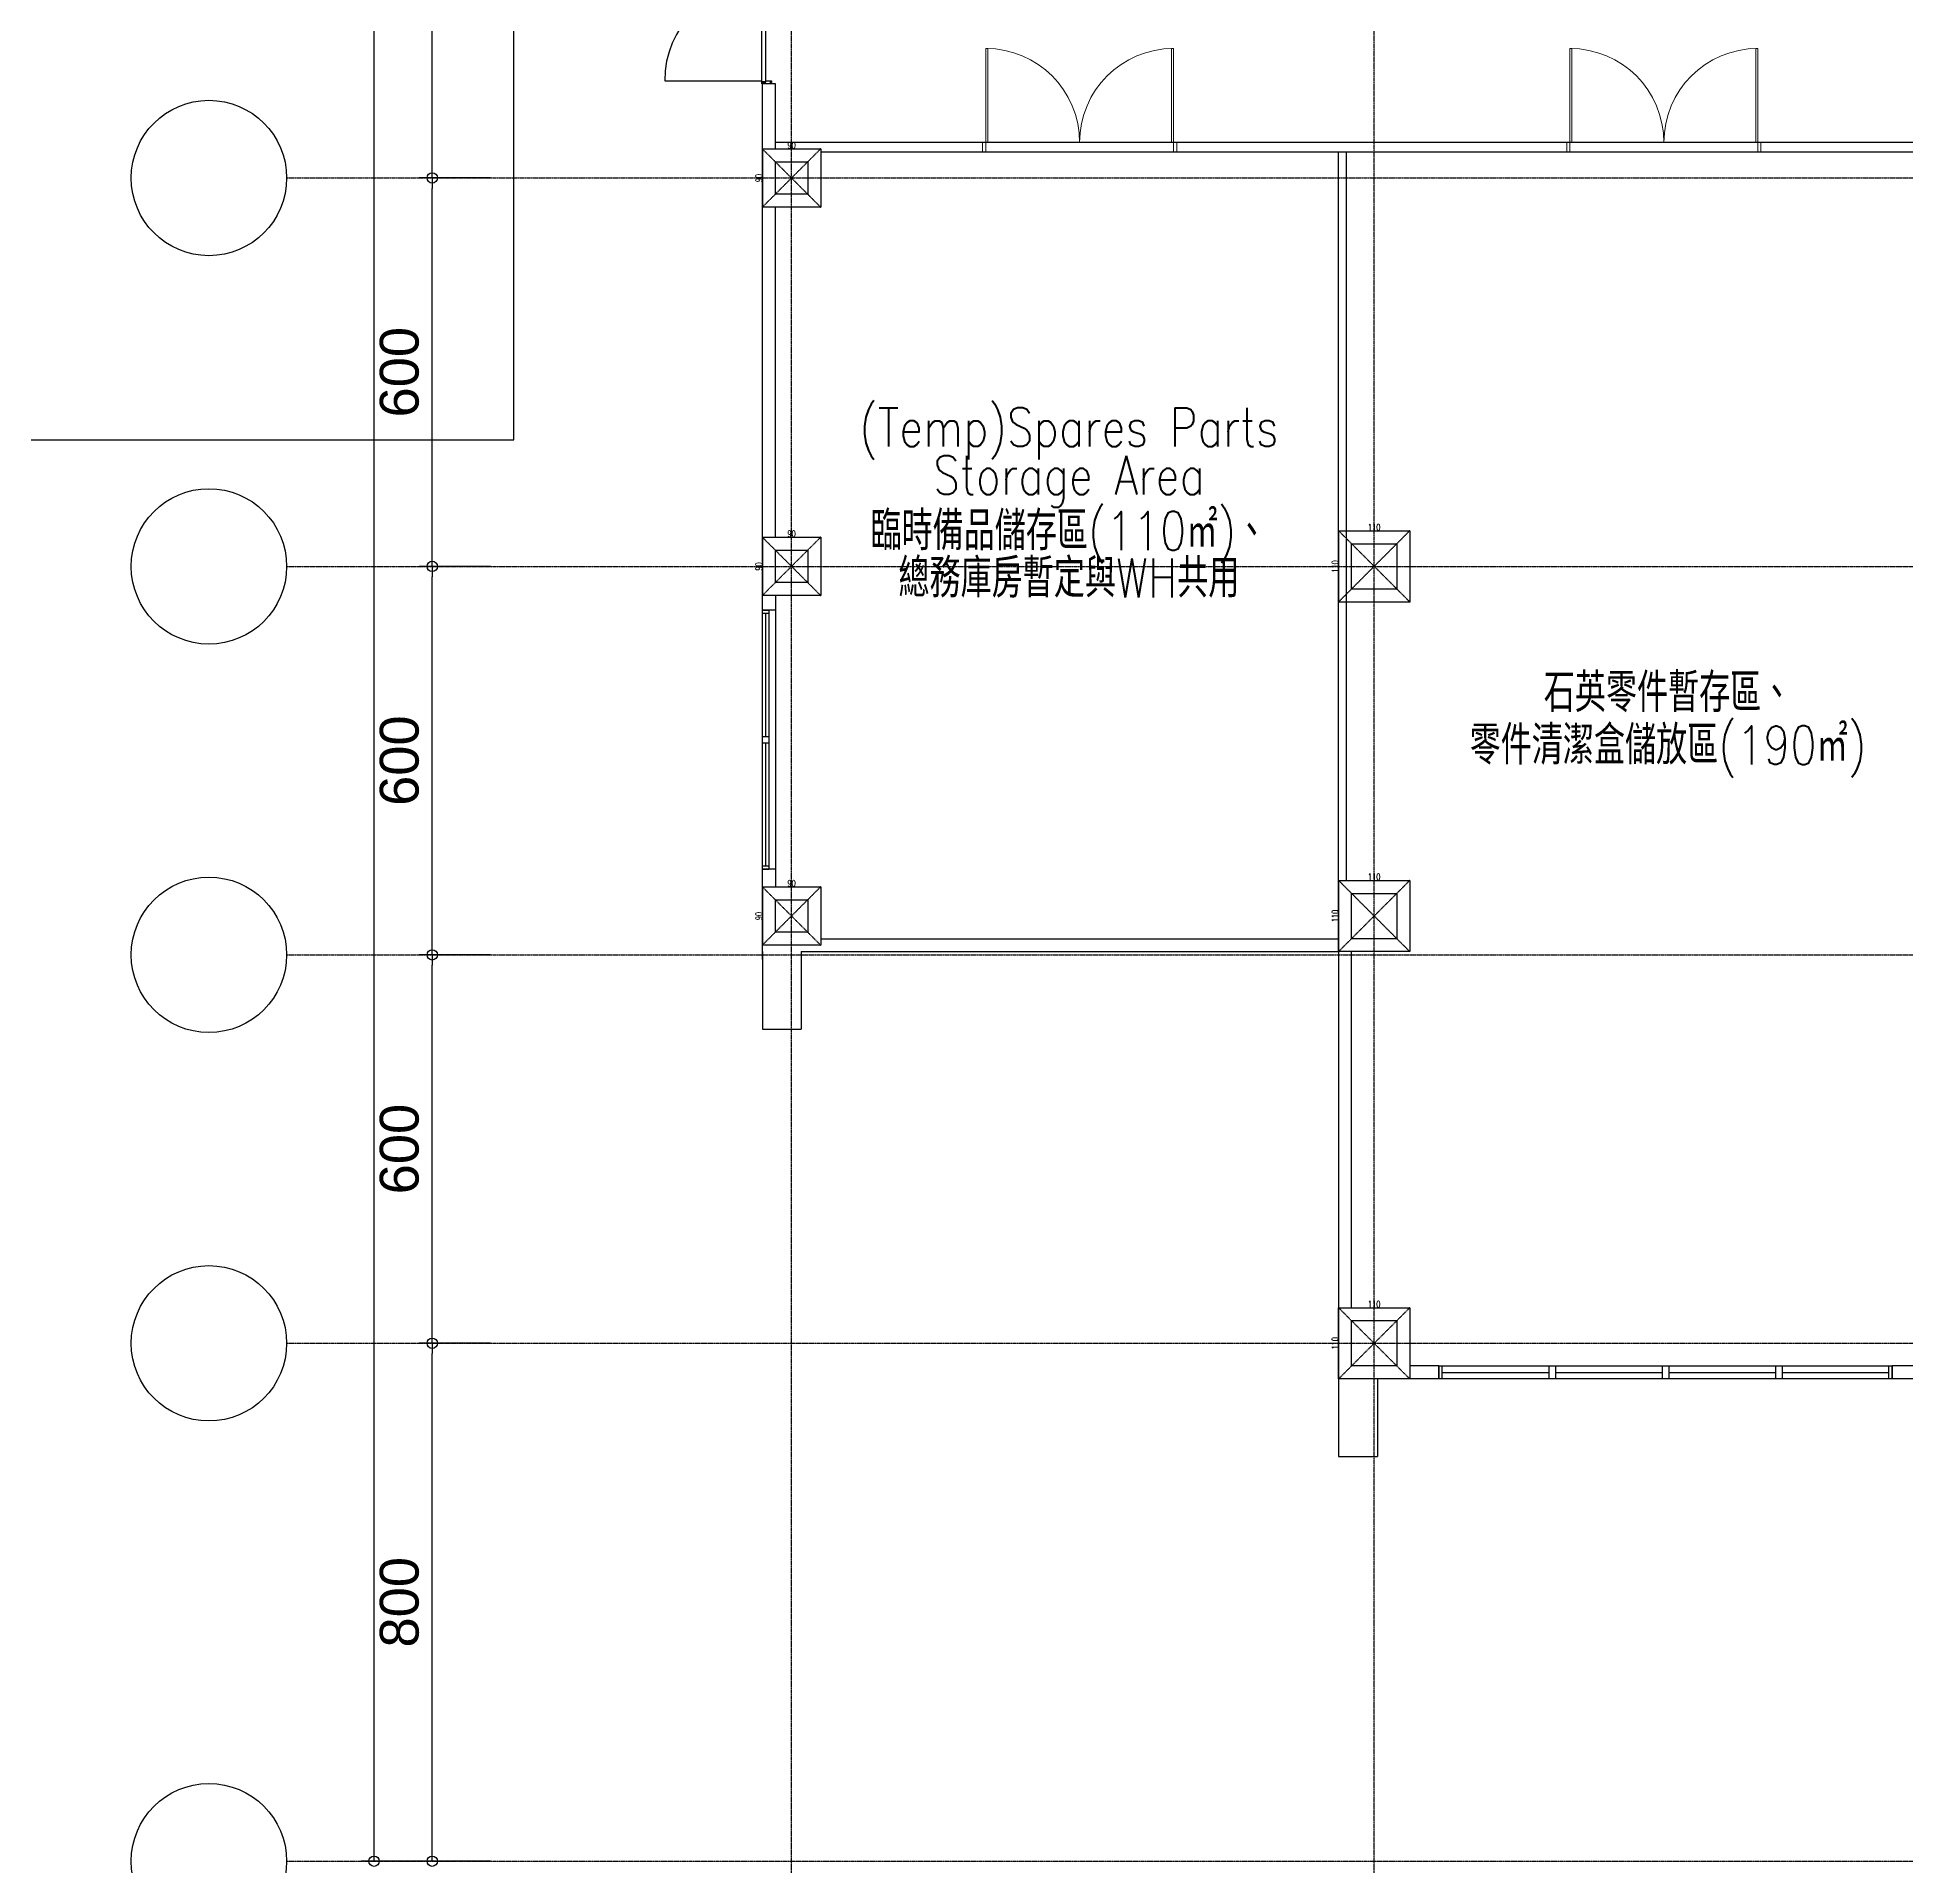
# Model space of a CAD drawing. Header units: millimetres. Extents: x -21841 to 195597, y -1659 to 112111.
# Drawn here: x -1105 to 1782, y 10742 to 13567 of the extents above; entities that cross this region are included whole.
import ezdxf
from ezdxf.enums import TextEntityAlignment as Align

# ---------------------------------------------------------------- set-up
doc = ezdxf.new("R2010")
doc.units = ezdxf.units.MM
doc.linetypes.add('X-N-FAB-L10$0$COL-CEN-LIN', pattern=[3.25, 2.5, -0.25, 0.25, -0.25])
doc.linetypes.add('X-N-FAB-L10$0$HIDDEN', pattern=[0.375, 0.25, -0.125])
for name, color, linetype in [('0-FMCS', 6, 'Continuous'), ('0-XREF', 7, 'Continuous'), ('X-N-FAB-L10$0$0-MC', 8, 'Continuous'), ('X-N-FAB-L10$0$0-NC', 8, 'Continuous'), ('X-N-FAB-L10$0$0-ND', 8, 'Continuous'), ('X-N-FAB-L10$0$08', 8, 'Continuous'), ('X-N-FAB-L10$0$A-WALL-IN', 8, 'Continuous'), ('X-N-FAB-L10$0$CCL', 8, 'X-N-FAB-L10$0$COL-CEN-LIN'), ('X-N-FAB-L10$0$COL', 8, 'Continuous'), ('X-N-FAB-L10$0$COL-S', 8, 'Continuous'), ('X-N-FAB-L10$0$DIM', 8, 'Continuous'), ('X-N-FAB-L10$0$DOOR', 8, 'Continuous'), ('X-N-FAB-L10$0$TXT-CODE', 8, 'Continuous'), ('X-N-FAB-L10$0$WALL-RC', 8, 'Continuous'), ('X-N-FAB-L10$0$WIN-S', 8, 'Continuous')]:
    doc.layers.add(name, color=color, linetype=linetype)
doc.styles.add('X-N-FAB-L10$0$CHINA', font='simplex.shx', dxfattribs={"width": 0.75, "bigfont": 'chineset.shx'})
doc.styles.add('X-N-FAB-L10$0$COL-NUM', font='romanc')
doc.styles.add('X-N-FAB-L10$0$DIM', font='simplex.shx', dxfattribs={"width": 0.67, "bigfont": 'chineset.shx'})
doc.styles.add('X-N-FAB-L10$0$DimStyUse', font='romans.shx', dxfattribs={"width": 0.7})
doc.styles.add('X-N-FAB-L10$0$Gen-Text', font='arial.ttf', dxfattribs={"height": 2.5})
doc.dimstyles.new('X-N-FAB-L10$0$cirl', dxfattribs={"dimtxt": 200, "dimasz": 50, "dimexe": 50, "dimexo": 0, "dimgap": 20, "dimtad": 1, "dimdsep": 46, "dimtxsty": 'X-N-FAB-L10$0$DimStyUse', "dimblk": 'X-N-FAB-L10$0$_Origin', "dimcen": 10, "dimdle": 50, "dimclrt": 2, "dimazin": 0, "dimtfac": 1, "dimtix": 1, "dimtmove": 2, "dimatfit": 3, "dimfxl": 10, "dimtolj": 1, "dimarcsym": 0})
doc.dimstyles.new('X-N-FAB-L10$0$JJP_005_defpoint', dxfattribs={"dimtxt": 20, "dimasz": 0.5, "dimexe": 0.5, "dimexo": 0.5, "dimgap": 0.5, "dimtad": 1, "dimdsep": 46, "dimtxsty": 'X-N-FAB-L10$0$DIM', "dimblk": 'X-N-FAB-L10$0$_None', "dimcen": 10, "dimclrd": 256, "dimclre": 256, "dimclrt": 256, "dimadec": 0, "dimazin": 0, "dimtfac": 1, "dimtix": 1, "dimtmove": 2, "dimatfit": 3, "dimldrblk": 'X-N-FAB-L10$0$_None', "dimfxl": 0.5, "dimtolj": 1, "dimtzin": 0, "dimarcsym": 0})

# ---------------------------------------------------------------- blocks, each defined once
blk = doc.blocks.new('X-N-FAB-L10$0$_Origin')
at = {"color": 0, "linetype": 'ByBlock', "lineweight": -2}
blk.add_line((0, 0), (-1, 0), dxfattribs=at)
blk.add_circle((0, 0), 0.5, dxfattribs=at)
blk = doc.blocks.new('*D755')
at = {"layer": 'DEFPOINTS', "color": 0, "transparency": 16777216}
for p in [(-585, 19400), (-495, 19400), (-495, 10750)]:
    blk.add_point(p, dxfattribs=at)
at = {"layer": 'X-N-FAB-L10$0$DIM', "color": 0, "lineweight": -2, "transparency": 16777216}
for p, q in [((-495, 19400), (-605, 19400)), ((-585, 10766), (-585, 19384)), ((-495, 10750), (-605, 10750))]:
    blk.add_line(p, q, dxfattribs=at)
at = {"layer": 'X-N-FAB-L10$0$DIM', "color": 0, "lineweight": -2, "transparency": 16777216, "xscale": 16, "yscale": 16, "zscale": 16}
for p, rotation in [((-585, 19400), 90), ((-585, 10750), 270)]:
    blk.add_blockref('X-N-FAB-L10$0$_Origin', p, dxfattribs=dict(at, rotation=rotation))
at = {"layer": 'X-N-FAB-L10$0$DIM', "color": 2, "transparency": 16777216, "insert": (-635.6, 15075), "char_height": 2.5, "attachment_point": 5, "rotation": 90, "style": 'X-N-FAB-L10$0$Gen-Text'}
blk.add_mtext('\\A1;{\\H24x;8650}', dxfattribs=at)
blk = doc.blocks.new('*D1007')
at = {"layer": 'DEFPOINTS', "lineweight": -2, "transparency": 16777216}
blk.add_line((905, 12805), (1015, 12805), dxfattribs=at)
at = {"layer": 'DEFPOINTS', "color": 0, "transparency": 16777216}
for p in [(905, 12805), (1015, 12805), (1015, 12805)]:
    blk.add_point(p, dxfattribs=at)
at = {"layer": 'DEFPOINTS', "transparency": 16777216, "insert": (960, 12810.5), "char_height": 10, "attachment_point": 5, "style": 'X-N-FAB-L10$0$DIM'}
blk.add_mtext('\\A1;110', dxfattribs=at)
blk = doc.blocks.new('X-N-FAB-L10$0$_None')
blk = doc.blocks.new('*D1008')
at = {"layer": 'DEFPOINTS', "lineweight": -2, "transparency": 16777216}
blk.add_line((905, 12805), (905, 12695), dxfattribs=at)
at = {"layer": 'DEFPOINTS', "color": 0, "transparency": 16777216}
for p in [(905, 12805), (905, 12695), (905, 12695)]:
    blk.add_point(p, dxfattribs=at)
at = {"layer": 'DEFPOINTS', "transparency": 16777216, "insert": (899.5, 12750), "char_height": 10, "attachment_point": 5, "rotation": 90, "style": 'X-N-FAB-L10$0$DIM'}
blk.add_mtext('\\A1;110', dxfattribs=at)
blk = doc.blocks.new('*D1011')
at = {"layer": 'DEFPOINTS', "lineweight": -2, "transparency": 16777216}
blk.add_line((905, 11605), (1015, 11605), dxfattribs=at)
at = {"layer": 'DEFPOINTS', "color": 0, "transparency": 16777216}
for p in [(905, 11605), (1015, 11605), (1015, 11605)]:
    blk.add_point(p, dxfattribs=at)
at = {"layer": 'DEFPOINTS', "transparency": 16777216, "insert": (960, 11610.5), "char_height": 10, "attachment_point": 5, "style": 'X-N-FAB-L10$0$DIM'}
blk.add_mtext('\\A1;110', dxfattribs=at)
blk = doc.blocks.new('*D1012')
at = {"layer": 'DEFPOINTS', "lineweight": -2, "transparency": 16777216}
blk.add_line((905, 11605), (905, 11495), dxfattribs=at)
at = {"layer": 'DEFPOINTS', "color": 0, "transparency": 16777216}
for p in [(905, 11605), (905, 11495), (905, 11495)]:
    blk.add_point(p, dxfattribs=at)
at = {"layer": 'DEFPOINTS', "transparency": 16777216, "insert": (899.5, 11550), "char_height": 10, "attachment_point": 5, "rotation": 90, "style": 'X-N-FAB-L10$0$DIM'}
blk.add_mtext('\\A1;110', dxfattribs=at)
blk = doc.blocks.new('*D1015')
at = {"layer": 'DEFPOINTS', "lineweight": -2, "transparency": 16777216}
blk.add_line((905, 12265), (1015, 12265), dxfattribs=at)
at = {"layer": 'DEFPOINTS', "color": 0, "transparency": 16777216}
for p in [(905, 12265), (1015, 12265), (1015, 12265)]:
    blk.add_point(p, dxfattribs=at)
at = {"layer": 'DEFPOINTS', "transparency": 16777216, "insert": (960, 12270.5), "char_height": 10, "attachment_point": 5, "style": 'X-N-FAB-L10$0$DIM'}
blk.add_mtext('\\A1;110', dxfattribs=at)
blk = doc.blocks.new('*D1016')
at = {"layer": 'DEFPOINTS', "lineweight": -2, "transparency": 16777216}
blk.add_line((905, 12265), (905, 12155), dxfattribs=at)
at = {"layer": 'DEFPOINTS', "color": 0, "transparency": 16777216}
for p in [(905, 12265), (905, 12155), (905, 12155)]:
    blk.add_point(p, dxfattribs=at)
at = {"layer": 'DEFPOINTS', "transparency": 16777216, "insert": (899.5, 12210), "char_height": 10, "attachment_point": 5, "rotation": 90, "style": 'X-N-FAB-L10$0$DIM'}
blk.add_mtext('\\A1;110', dxfattribs=at)
blk = doc.blocks.new('*D1086')
at = {"layer": 'DEFPOINTS', "lineweight": -2, "transparency": 16777216}
blk.add_line((15, 13395), (105, 13395), dxfattribs=at)
at = {"layer": 'DEFPOINTS', "color": 0, "transparency": 16777216}
for p in [(15, 13395), (105, 13395), (105, 13395)]:
    blk.add_point(p, dxfattribs=at)
at = {"layer": 'DEFPOINTS', "transparency": 16777216, "insert": (60, 13400.5), "char_height": 10, "attachment_point": 5, "style": 'X-N-FAB-L10$0$DIM'}
blk.add_mtext('\\A1;90', dxfattribs=at)
blk = doc.blocks.new('*D1085')
at = {"layer": 'DEFPOINTS', "lineweight": -2, "transparency": 16777216}
blk.add_line((15, 13395), (15, 13305), dxfattribs=at)
at = {"layer": 'DEFPOINTS', "color": 0, "transparency": 16777216}
for p in [(15, 13395), (15, 13305), (15, 13305)]:
    blk.add_point(p, dxfattribs=at)
at = {"layer": 'DEFPOINTS', "transparency": 16777216, "insert": (9.5, 13350), "char_height": 10, "attachment_point": 5, "rotation": 90, "style": 'X-N-FAB-L10$0$DIM'}
blk.add_mtext('\\A1;90', dxfattribs=at)
blk = doc.blocks.new('*D1088')
at = {"layer": 'DEFPOINTS', "lineweight": -2, "transparency": 16777216}
blk.add_line((15, 12795), (105, 12795), dxfattribs=at)
at = {"layer": 'DEFPOINTS', "color": 0, "transparency": 16777216}
for p in [(15, 12795), (105, 12795), (105, 12795)]:
    blk.add_point(p, dxfattribs=at)
at = {"layer": 'DEFPOINTS', "transparency": 16777216, "insert": (60, 12800.5), "char_height": 10, "attachment_point": 5, "style": 'X-N-FAB-L10$0$DIM'}
blk.add_mtext('\\A1;90', dxfattribs=at)
blk = doc.blocks.new('*D1087')
at = {"layer": 'DEFPOINTS', "lineweight": -2, "transparency": 16777216}
blk.add_line((15, 12795), (15, 12705), dxfattribs=at)
at = {"layer": 'DEFPOINTS', "color": 0, "transparency": 16777216}
for p in [(15, 12795), (15, 12705), (15, 12705)]:
    blk.add_point(p, dxfattribs=at)
at = {"layer": 'DEFPOINTS', "transparency": 16777216, "insert": (9.5, 12750), "char_height": 10, "attachment_point": 5, "rotation": 90, "style": 'X-N-FAB-L10$0$DIM'}
blk.add_mtext('\\A1;90', dxfattribs=at)
blk = doc.blocks.new('*D1090')
at = {"layer": 'DEFPOINTS', "lineweight": -2, "transparency": 16777216}
blk.add_line((15, 12255), (105, 12255), dxfattribs=at)
at = {"layer": 'DEFPOINTS', "color": 0, "transparency": 16777216}
for p in [(15, 12255), (105, 12255), (105, 12255)]:
    blk.add_point(p, dxfattribs=at)
at = {"layer": 'DEFPOINTS', "transparency": 16777216, "insert": (60, 12260.5), "char_height": 10, "attachment_point": 5, "style": 'X-N-FAB-L10$0$DIM'}
blk.add_mtext('\\A1;90', dxfattribs=at)
blk = doc.blocks.new('*D1089')
at = {"layer": 'DEFPOINTS', "lineweight": -2, "transparency": 16777216}
blk.add_line((15, 12255), (15, 12165), dxfattribs=at)
at = {"layer": 'DEFPOINTS', "color": 0, "transparency": 16777216}
for p in [(15, 12255), (15, 12165), (15, 12165)]:
    blk.add_point(p, dxfattribs=at)
at = {"layer": 'DEFPOINTS', "transparency": 16777216, "insert": (9.5, 12210), "char_height": 10, "attachment_point": 5, "rotation": 90, "style": 'X-N-FAB-L10$0$DIM'}
blk.add_mtext('\\A1;90', dxfattribs=at)
blk = doc.blocks.new('X-CUB1-L10')
at = {"layer": 'DEFPOINTS'}
blk.add_lwpolyline([(-369.1, 17860.2), (-6613.9, 17860.2), (-6613.9, 12945.5), (-369.1, 12945.5)], close=True, dxfattribs=at)
blk = doc.blocks.new('X-N-FAB-L10')
at = {"layer": 'DEFPOINTS', "color": 8, "linetype": 'X-N-FAB-L10$0$HIDDEN', "ltscale": 0.1}
for p, q in [((105, 13395), (15, 13305)), ((15, 13395), (105, 13305)), ((105, 13395), (15, 13305)), ((15, 13395), (105, 13305)), ((105, 12795), (15, 12705)), ((15, 12795), (105, 12705)), ((1015, 12805), (905, 12695)), ((905, 12805), (1015, 12695)), ((105, 12255), (15, 12165)), ((15, 12255), (105, 12165)), ((105, 12255), (15, 12165)), ((15, 12255), (105, 12165)), ((1015, 12265), (905, 12155)), ((905, 12265), (1015, 12155)), ((1015, 11605), (905, 11495)), ((905, 11605), (1015, 11495))]:
    blk.add_line(p, q, dxfattribs=at)
at = {"layer": 'DEFPOINTS', "color": 8}
for p, q in [((15, 13395), (105, 13395)), ((15, 13395), (15, 13305)), ((15, 12255), (105, 12255)), ((15, 12255), (15, 12165))]:
    blk.add_line(p, q, dxfattribs=at)
at = {"layer": 'X-N-FAB-L10$0$0-MC', "color": 8}
for centre in [(-840, 13350), (-840, 12750), (-840, 12150), (-840, 11550), (-840, 10750)]:
    blk.add_circle(centre, 120, dxfattribs=at)
at = {"layer": 'X-N-FAB-L10$0$08', "color": 8}
for p, q in [((15, 12682.25), (25, 12682.25)), ((15, 12282.25), (25, 12282.25)), ((1060, 11515), (1060, 11495)), ((1760, 11515), (1760, 11495))]:
    blk.add_line(p, q, dxfattribs=at)
at = {"layer": 'X-N-FAB-L10$0$A-WALL-IN', "color": 8}
for p, q in [((1910, 13405), (35, 13405)), ((1910, 13390), (105, 13390)), ((905, 12265), (905, 13390)), ((917, 12265), (917, 13390))]:
    blk.add_line(p, q, dxfattribs=at)
at = {"layer": 'X-N-FAB-L10$0$CCL', "color": 8}
for p, q in [((60, 10600), (60, 19760)), ((960, 10600), (960, 19760)), ((-720, 13350), (27370, 13350)), ((-720, 12750), (27370, 12750)), ((-720, 12150), (27370, 12150)), ((-720, 11550), (27370, 11550)), ((-720, 10750), (27370, 10750))]:
    blk.add_line(p, q, dxfattribs=at)
at = {"layer": 'X-N-FAB-L10$0$COL', "color": 8, "ltscale": 0.1}
for p, q in [((15, 13395), (105, 13395)), ((15, 13305), (15, 13395)), ((105, 13395), (105, 13305)), ((105, 13305), (15, 13305)), ((15, 12255), (105, 12255)), ((15, 12165), (15, 12255)), ((105, 12255), (105, 12165)), ((105, 12165), (15, 12165))]:
    blk.add_line(p, q, dxfattribs=at)
for points in [[(15, 13395), (105, 13395), (105, 13305), (15, 13305)], [(15, 12795), (105, 12795), (105, 12705), (15, 12705)], [(905, 12805), (1015, 12805), (1015, 12695), (905, 12695)], [(15, 12255), (105, 12255), (105, 12165), (15, 12165)], [(905, 12265), (1015, 12265), (1015, 12155), (905, 12155)], [(905, 11605), (1015, 11605), (1015, 11495), (905, 11495)]]:
    blk.add_lwpolyline(points, close=True, dxfattribs=at)
at = {"layer": 'X-N-FAB-L10$0$COL-S', "color": 8}
for p, q in [((35, 13375), (85, 13375)), ((35, 13325), (35, 13375)), ((35, 13375), (85, 13375)), ((35, 13325), (35, 13375)), ((85, 13375), (85, 13325)), ((85, 13375), (85, 13325)), ((85, 13325), (35, 13325)), ((85, 13325), (35, 13325)), ((35, 12775), (85, 12775)), ((35, 12725), (35, 12775)), ((85, 12775), (85, 12725)), ((925, 12785), (995, 12785)), ((925, 12715), (925, 12785)), ((995, 12785), (995, 12715)), ((85, 12725), (35, 12725)), ((995, 12715), (925, 12715)), ((925, 12245), (995, 12245)), ((925, 12175), (925, 12245)), ((925, 12245), (995, 12245)), ((925, 12175), (925, 12245)), ((995, 12245), (995, 12175)), ((995, 12245), (995, 12175)), ((35, 12235), (85, 12235)), ((35, 12185), (35, 12235)), ((35, 12235), (85, 12235)), ((35, 12185), (35, 12235)), ((85, 12235), (85, 12185)), ((85, 12235), (85, 12185)), ((85, 12185), (35, 12185)), ((85, 12185), (35, 12185)), ((995, 12175), (925, 12175)), ((995, 12175), (925, 12175)), ((925, 11585), (995, 11585)), ((925, 11515), (925, 11585)), ((995, 11585), (995, 11515)), ((995, 11515), (925, 11515))]:
    blk.add_line(p, q, dxfattribs=at)
at = {"layer": 'X-N-FAB-L10$0$DIM', "color": 8}
for p, q in [((-495, 13366), (-495, 13934)), ((-405, 13350), (-515, 13350)), ((-405, 13350), (-515, 13350)), ((-495, 12766), (-495, 13334)), ((-405, 12750), (-515, 12750)), ((-405, 12750), (-515, 12750)), ((-495, 12166), (-495, 12734)), ((-405, 12150), (-515, 12150)), ((-405, 12150), (-515, 12150)), ((-495, 11566), (-495, 12134)), ((-405, 11550), (-515, 11550)), ((-405, 11550), (-515, 11550)), ((-495, 10766), (-495, 11534)), ((-405, 10750), (-515, 10750))]:
    blk.add_line(p, q, dxfattribs=at)
at = {"layer": 'X-N-FAB-L10$0$DOOR', "color": 8}
for p, q in [((14, 13498.5), (14, 13650)), ((20, 13650), (20, 13498.5)), ((-136, 13500), (14, 13500)), ((20, 13498.5), (14, 13498.5)), ((14, 13495.5), (14, 13498)), ((14, 13498), (20.5, 13498)), ((16.5, 13495.5), (14, 13495.5)), ((20.5, 13498), (20.5, 13500)), ((20.5, 13500), (29, 13500)), ((29, 13497.5), (26.5, 13497.5)), ((29, 13500), (29, 13497.5))]:
    blk.add_line(p, q, dxfattribs=at)
at = {"layer": 'X-N-FAB-L10$0$DOOR', "color": 8, "lineweight": 0}
for p, q in [((363, 13550), (360, 13550)), ((360, 13550), (360, 13405)), ((363, 13405), (363, 13550)), ((650, 13550), (647, 13550)), ((647, 13550), (647, 13405)), ((650, 13405), (650, 13550)), ((1265.5, 13550), (1262.5, 13550)), ((1262.5, 13550), (1262.5, 13405)), ((1265.5, 13405), (1265.5, 13550)), ((1552.5, 13550), (1549.5, 13550)), ((1549.5, 13550), (1549.5, 13405)), ((1552.5, 13405), (1552.5, 13550)), ((360, 13405), (355, 13405)), ((355, 13405), (355, 13390)), ((360, 13405), (363, 13405)), ((360, 13390), (360, 13405)), ((647, 13405), (650, 13405)), ((655, 13405), (650, 13405)), ((650, 13405), (650, 13390)), ((655, 13390), (655, 13405)), ((1262.5, 13405), (1257.5, 13405)), ((1257.5, 13405), (1257.5, 13390)), ((1262.5, 13405), (1265.5, 13405)), ((1262.5, 13390), (1262.5, 13405)), ((1549.5, 13405), (1552.5, 13405)), ((1557.5, 13405), (1552.5, 13405)), ((1552.5, 13405), (1552.5, 13390)), ((1557.5, 13390), (1557.5, 13405)), ((355, 13390), (360, 13390)), ((650, 13390), (655, 13390)), ((1257.5, 13390), (1262.5, 13390)), ((1552.5, 13390), (1557.5, 13390))]:
    blk.add_line(p, q, dxfattribs=at)
at = {"layer": 'X-N-FAB-L10$0$DOOR', "color": 8}
blk.add_arc((14, 13500), 150, 90, 180, dxfattribs=at)
at = {"layer": 'X-N-FAB-L10$0$DOOR', "color": 8, "lineweight": 0}
for centre, start, end in [((360, 13405), 0, 90), ((650, 13405), 90, 180), ((1262.5, 13405), 0, 90), ((1552.5, 13405), 90, 180)]:
    blk.add_arc(centre, 145, start, end, dxfattribs=at)
at = {"layer": 'X-N-FAB-L10$0$WALL-RC', "color": 8}
for p, q in [((35, 13495.5), (15, 13495.5)), ((15, 13395), (15, 13495.5)), ((35, 13395), (35, 13495.5)), ((15, 12682.25), (15, 13395)), ((35, 12795), (35, 13305)), ((35, 12705), (35, 12682.25)), ((35, 12682.25), (15, 12682.25)), ((35, 12282.25), (15, 12282.25)), ((15, 12143), (15, 12282.25)), ((35, 12282.25), (35, 12255)), ((105, 12175), (905, 12175)), ((15, 12155), (15, 12035)), ((75, 12155), (905, 12155)), ((75, 12155), (75, 12035)), ((905, 12155), (905, 11375)), ((925, 11605), (925, 12155)), ((15, 12035), (75, 12035)), ((965, 11495), (965, 11375)), ((1060, 11495), (965, 11495)), ((1060, 11515), (1015, 11515)), ((1060, 11495), (1060, 11515)), ((1805, 11515), (1760, 11515)), ((3040, 11495), (1760, 11495)), ((905, 11375), (965, 11375))]:
    blk.add_line(p, q, dxfattribs=at)
at = {"layer": 'X-N-FAB-L10$0$WIN-S', "color": 8}
for p, q in [((15, 12282.25), (15, 12682.25)), ((25, 12677.25), (15, 12677.25)), ((20, 12677.25), (20, 12487.25)), ((25, 12682.25), (25, 12282.25)), ((35, 12682.25), (35, 12282.25)), ((15, 12487.25), (25, 12487.25)), ((15, 12477.25), (25, 12477.25)), ((20, 12477.25), (20, 12287.25)), ((15, 12287.25), (25, 12287.25)), ((1060, 11515), (1760, 11515)), ((1760, 11495), (1060, 11495)), ((1065, 11495), (1065, 11515)), ((1065, 11505), (1230, 11505)), ((1230, 11515), (1230, 11495)), ((1240, 11515), (1240, 11495)), ((1240, 11505), (1405, 11505)), ((1405, 11515), (1405, 11495)), ((1415, 11515), (1415, 11495)), ((1415, 11505), (1580, 11505)), ((1580, 11515), (1580, 11495)), ((1590, 11515), (1590, 11495)), ((1590, 11505), (1755, 11505)), ((1755, 11495), (1755, 11515)), ((1760, 11495), (1760, 11515))]:
    blk.add_line(p, q, dxfattribs=at)
at = {"layer": 'X-N-FAB-L10$0$DIM', "color": 8, "xscale": 16, "yscale": 16, "zscale": 16}
for p, rotation in [((-495, 13350), 270), ((-495, 13350), 90), ((-495, 12750), 270), ((-495, 12750), 90), ((-495, 12150), 270), ((-495, 12150), 90), ((-495, 11550), 270), ((-495, 11550), 90), ((-495, 10750), 270)]:
    blk.add_blockref('X-N-FAB-L10$0$_Origin', p, dxfattribs=dict(at, rotation=rotation))
at = {"layer": 'DEFPOINTS', "color": 8, "char_height": 10, "attachment_point": 5, "style": 'X-N-FAB-L10$0$DIM'}
for insert in [(60, 13400.5), (60, 12260.5)]:
    blk.add_mtext('\\A1;90', dxfattribs=dict(at, insert=insert))
at = {"layer": 'DEFPOINTS', "color": 8, "char_height": 10, "attachment_point": 5, "rotation": 90, "style": 'X-N-FAB-L10$0$DIM'}
for insert in [(9.5, 13350), (9.5, 12210)]:
    blk.add_mtext('\\A1;90', dxfattribs=dict(at, insert=insert))
at = {"layer": 'X-N-FAB-L10$0$0-NC', "color": 8, "style": 'X-N-FAB-L10$0$COL-NUM'}
for p in [(1860, 19880), (2760, 19880), (3660, 19880), (4560, 19880), (5460, 19880), (6360, 19880), (7260, 19880), (8160, 19880), (9060, 19880), (9960, 19880), (10860, 19880), (11760, 19880), (12660, 19880), (13560, 19880), (14460, 19880), (15360, 19880), (16260, 19880), (17160, 19880), (18060, 19880), (18960, 19880), (19860, 19880), (20760, 19880), (21660, 19880), (22560, 19880), (-840, 13950), (-840, 13350), (-840, 12750), (-840, 12150), (-840, 11550), (-840, 10750)]:
    blk.add_attdef('GRID-Y', text='', height=120, dxfattribs=at).set_placement(p, align=Align.MIDDLE_CENTER)
at = {"layer": 'X-N-FAB-L10$0$0-ND', "color": 8, "style": 'X-N-FAB-L10$0$CHINA'}
blk.add_attdef('NO', text='', height=33.333, dxfattribs=at).set_placement((23327.5, 11380), align=Align.MIDDLE)
at = {"layer": 'X-N-FAB-L10$0$DIM', "color": 8, "char_height": 2.5, "attachment_point": 5, "rotation": 90, "style": 'X-N-FAB-L10$0$Gen-Text'}
for s, insert in [('\\A1;{\\H24x;600}', (-545.634, 13050)), ('\\A1;{\\H24x;600}', (-545.634, 12450)), ('\\A1;{\\H24x;600}', (-545.634, 11850)), ('\\A1;{\\H24x;800}', (-545.634, 11150))]:
    blk.add_mtext(s, dxfattribs=dict(at, insert=insert))
at = {"layer": 'X-N-FAB-L10$0$TXT-CODE', "color": 8, "style": 'X-N-FAB-L10$0$CHINA', "width": 0.8}
for s, p in [('(Temp)Spares Parts', (488.429, 12965)), ('Storage Area', (488.429, 12891)), ('臨時備品儲存區(110㎡)、', (488.429, 12805)), ('總務庫房暫定與WH共用', (488.429, 12732)), ('石英零件暫存區、', (1414, 12555)), ('零件清潔盒儲放區(190㎡)', (1414, 12474))]:
    blk.add_text(s, height=60, dxfattribs=at).set_placement(p, align=Align.MIDDLE_CENTER)
at = {"layer": 'DEFPOINTS', "color": 8}
for base, p1, p2, picture, middle in [((105, 13395), (15, 13395), (105, 13395), '*D1086', (60, 13400.5)), ((105, 12795), (15, 12795), (105, 12795), '*D1088', (60, 12800.5)), ((1015, 12805), (905, 12805), (1015, 12805), '*D1007', (960, 12810.5)), ((1015, 12265), (905, 12265), (1015, 12265), '*D1015', (960, 12270.5)), ((105, 12255), (15, 12255), (105, 12255), '*D1090', (60, 12260.5)), ((1015, 11605), (905, 11605), (1015, 11605), '*D1011', (960, 11610.5))]:
    dim = blk.add_linear_dim(base=base, p1=p1, p2=p2, dimstyle='X-N-FAB-L10$0$JJP_005_defpoint', override={"dimtxt": 10}, dxfattribs=at)
    dim.commit()
    dim.dimension.update_dxf_attribs({"geometry": picture, "text_midpoint": middle})
for base, p1, p2, picture, middle in [((15, 13305), (15, 13395), (15, 13305), '*D1085', (9.5, 13350)), ((15, 12705), (15, 12795), (15, 12705), '*D1087', (9.5, 12750)), ((905, 12695), (905, 12805), (905, 12695), '*D1008', (899.5, 12750)), ((15, 12165), (15, 12255), (15, 12165), '*D1089', (9.5, 12210)), ((905, 12155), (905, 12265), (905, 12155), '*D1016', (899.5, 12210)), ((905, 11495), (905, 11605), (905, 11495), '*D1012', (899.5, 11550))]:
    dim = blk.add_linear_dim(base=base, p1=p1, p2=p2, angle=90, dimstyle='X-N-FAB-L10$0$JJP_005_defpoint', override={"dimtxt": 10}, dxfattribs=at)
    dim.commit()
    dim.dimension.update_dxf_attribs({"geometry": picture, "text_midpoint": middle})
at = {"layer": 'X-N-FAB-L10$0$DIM', "color": 8}
dim = blk.add_linear_dim(base=(-585, 19400), p1=(-495, 10750), p2=(-495, 19400), angle=90, text='{\\H24x;<>}', dimstyle='X-N-FAB-L10$0$cirl', override={"dimtxt": 60, "dimasz": 16, "dimexe": 20, "dimgap": 20, "dimtxsty": 'X-N-FAB-L10$0$Gen-Text'}, dxfattribs=at)
dim.commit()
dim.dimension.update_dxf_attribs({"geometry": '*D755', "text_midpoint": (-635.634, 15075)})

msp = doc.modelspace()

# ---------------------------------------------------------------- block references
at = {"layer": '0-FMCS', "color": 5}
for name in ['X-N-FAB-L10', 'X-CUB1-L10']:
    msp.add_blockref(name, (0, 0), dxfattribs=at)
at = {"layer": '0-XREF'}
msp.add_blockref('X-N-FAB-L10', (0, 0), dxfattribs=at)

doc.saveas('drawing.dxf')
